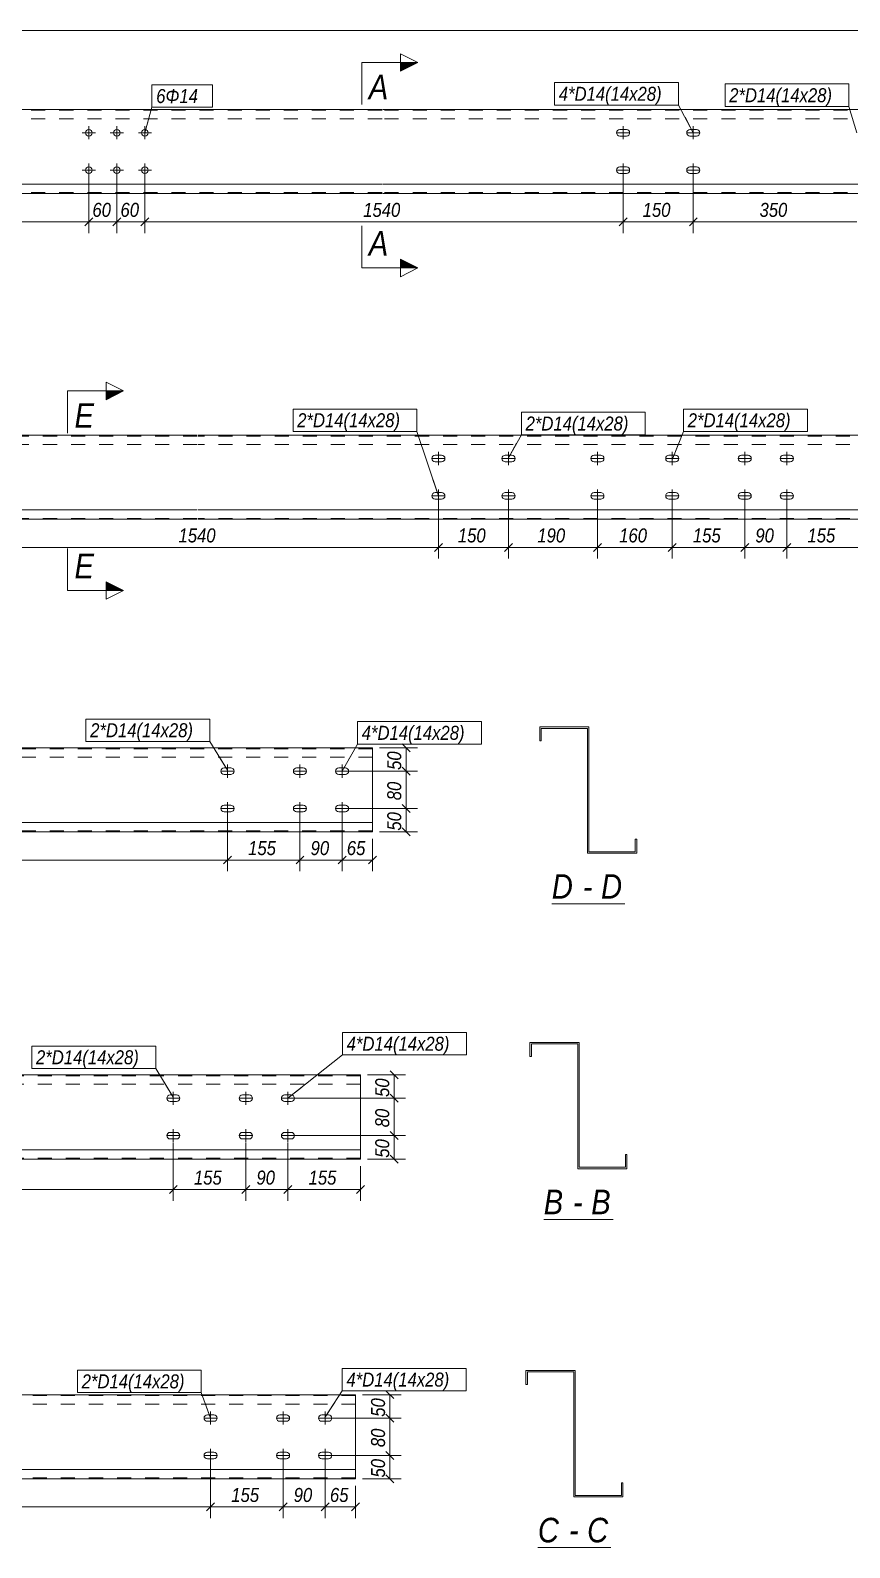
# Model space of a CAD drawing. Header units: millimetres. Extents: x 181 to 4047, y 165 to 2266.
# Drawn here: x 1949.6 to 2066.4, y 358.1 to 574.5 of the extents above; entities that cross this region are included whole.
import ezdxf

# ---------------------------------------------------------------- set-up
doc = ezdxf.new("R2010")
doc.units = ezdxf.units.MM
doc.linetypes.add('XKITLINE00', pattern=[0])
doc.linetypes.add('XKITLINE02', pattern=[4, 2, -2])
for name, color, linetype, lineweight in [('Bolt', 7, 'Continuous', 0), ('BoltMark', 3, 'Continuous', 0), ('DrawingSheet', 5, 'Continuous', 0), ('OtherObjectType', 1, 'Continuous', 0), ('Part', 2, 'Continuous', 0), ('Section', 6, 'Continuous', 0), ('Z-DIMENSIONS', 1, 'Continuous', 0)]:
    doc.layers.add(name, color=color, linetype=linetype, lineweight=lineweight)
doc.styles.add('Arial Italic', font='ariali.ttf')

msp = doc.modelspace()

# ---------------------------------------------------------------- hatches: boundary and pattern name
at = {"layer": 'Section'}
for points in [[(2002.32, 569.93), (2004.82, 569.93), (2002.32, 568.68)], [(2002.32, 541.88), (2004.82, 540.63), (2002.32, 540.63)], [(1960.38, 523.08), (1962.88, 523.08), (1960.38, 521.83)], [(1960.38, 495.87), (1962.88, 494.62), (1960.38, 494.62)]]:
    msp.add_hatch(color=1, dxfattribs=at).paths.add_polyline_path(points, flags=17)

# ---------------------------------------------------------------- linework, layer by layer
at = {"layer": 'Bolt', "color": 3, "linetype": 'XKITLINE00', "lineweight": 0}
for p, q in [((1957.91, 558.97), (1957.91, 560.84)), ((1961.91, 558.97), (1961.91, 560.84)), ((1965.91, 558.97), (1965.91, 560.84)), ((2034.08, 558.97), (2034.08, 560.84)), ((2044.08, 558.97), (2044.08, 560.84)), ((1958.85, 559.91), (1956.98, 559.91)), ((1962.85, 559.91), (1960.98, 559.91)), ((1966.85, 559.91), (1964.98, 559.91)), ((2033.18, 560.09), (2033.15, 559.91)), ((2033.15, 559.91), (2033.15, 559.91)), ((2033.15, 559.91), (2033.18, 559.73)), ((2033.15, 559.91), (2035.01, 559.91)), ((2033.28, 560.24), (2033.18, 560.09)), ((2033.18, 559.73), (2033.28, 559.58)), ((2033.44, 560.34), (2033.28, 560.24)), ((2033.28, 559.58), (2033.44, 559.48)), ((2033.61, 560.37), (2033.44, 560.34)), ((2033.44, 559.48), (2033.61, 559.44)), ((2034.55, 560.37), (2033.61, 560.37)), ((2033.61, 559.44), (2034.55, 559.44)), ((2034.73, 560.34), (2034.55, 560.37)), ((2034.55, 559.44), (2034.73, 559.48)), ((2034.88, 560.24), (2034.73, 560.34)), ((2034.73, 559.48), (2034.88, 559.58)), ((2034.98, 560.09), (2034.88, 560.24)), ((2034.88, 559.58), (2034.98, 559.73)), ((2035.01, 559.91), (2034.98, 560.09)), ((2034.98, 559.73), (2035.01, 559.91)), ((2035.01, 559.91), (2035.01, 559.91)), ((2043.18, 560.09), (2043.15, 559.91)), ((2043.15, 559.91), (2043.15, 559.91)), ((2043.15, 559.91), (2043.18, 559.73)), ((2043.15, 559.91), (2045.01, 559.91)), ((2043.28, 560.24), (2043.18, 560.09)), ((2043.18, 559.73), (2043.28, 559.58)), ((2043.44, 560.34), (2043.28, 560.24)), ((2043.28, 559.58), (2043.44, 559.48)), ((2043.61, 560.37), (2043.44, 560.34)), ((2043.44, 559.48), (2043.61, 559.44)), ((2044.55, 560.37), (2043.61, 560.37)), ((2043.61, 559.44), (2044.55, 559.44)), ((2044.73, 560.34), (2044.55, 560.37)), ((2044.55, 559.44), (2044.73, 559.48)), ((2044.88, 560.24), (2044.73, 560.34)), ((2044.73, 559.48), (2044.88, 559.58)), ((2044.98, 560.09), (2044.88, 560.24)), ((2044.88, 559.58), (2044.98, 559.73)), ((2045.01, 559.91), (2044.98, 560.09)), ((2044.98, 559.73), (2045.01, 559.91)), ((2045.01, 559.91), (2045.01, 559.91)), ((1958.85, 554.57), (1956.98, 554.57)), ((1957.91, 553.64), (1957.91, 555.51)), ((1962.85, 554.57), (1960.98, 554.57)), ((1961.91, 553.64), (1961.91, 555.51)), ((1966.85, 554.57), (1964.98, 554.57)), ((1965.91, 553.64), (1965.91, 555.51)), ((2033.18, 554.75), (2033.15, 554.57)), ((2033.15, 554.57), (2033.15, 554.57)), ((2033.15, 554.57), (2033.18, 554.39)), ((2033.15, 554.57), (2035.01, 554.57)), ((2033.28, 554.9), (2033.18, 554.75)), ((2033.18, 554.39), (2033.28, 554.24)), ((2033.44, 555), (2033.28, 554.9)), ((2033.28, 554.24), (2033.44, 554.14)), ((2033.61, 555.04), (2033.44, 555)), ((2033.44, 554.14), (2033.61, 554.11)), ((2034.55, 555.04), (2033.61, 555.04)), ((2033.61, 554.11), (2034.55, 554.11)), ((2034.08, 553.64), (2034.08, 555.51)), ((2034.73, 555), (2034.55, 555.04)), ((2034.55, 554.11), (2034.73, 554.14)), ((2034.88, 554.9), (2034.73, 555)), ((2034.73, 554.14), (2034.88, 554.24)), ((2034.98, 554.75), (2034.88, 554.9)), ((2034.88, 554.24), (2034.98, 554.39)), ((2035.01, 554.57), (2034.98, 554.75)), ((2034.98, 554.39), (2035.01, 554.57)), ((2035.01, 554.57), (2035.01, 554.57)), ((2043.18, 554.75), (2043.15, 554.57)), ((2043.15, 554.57), (2043.15, 554.57)), ((2043.15, 554.57), (2043.18, 554.39)), ((2043.15, 554.57), (2045.01, 554.57)), ((2043.28, 554.9), (2043.18, 554.75)), ((2043.18, 554.39), (2043.28, 554.24)), ((2043.44, 555), (2043.28, 554.9)), ((2043.28, 554.24), (2043.44, 554.14)), ((2043.61, 555.04), (2043.44, 555)), ((2043.44, 554.14), (2043.61, 554.11)), ((2044.55, 555.04), (2043.61, 555.04)), ((2043.61, 554.11), (2044.55, 554.11)), ((2044.08, 553.64), (2044.08, 555.51)), ((2044.73, 555), (2044.55, 555.04)), ((2044.55, 554.11), (2044.73, 554.14)), ((2044.88, 554.9), (2044.73, 555)), ((2044.73, 554.14), (2044.88, 554.24)), ((2044.98, 554.75), (2044.88, 554.9)), ((2044.88, 554.24), (2044.98, 554.39)), ((2045.01, 554.57), (2044.98, 554.75)), ((2044.98, 554.39), (2045.01, 554.57)), ((2045.01, 554.57), (2045.01, 554.57)), ((2006.85, 513.62), (2006.81, 513.44)), ((2006.81, 513.44), (2006.81, 513.44)), ((2006.81, 513.44), (2006.85, 513.26)), ((2006.81, 513.44), (2008.68, 513.44)), ((2006.95, 513.77), (2006.85, 513.62)), ((2006.85, 513.26), (2006.95, 513.11)), ((2007.1, 513.87), (2006.95, 513.77)), ((2006.95, 513.11), (2007.1, 513.01)), ((2007.28, 513.91), (2007.1, 513.87)), ((2007.1, 513.01), (2007.28, 512.98)), ((2008.21, 513.91), (2007.28, 513.91)), ((2007.28, 512.98), (2008.21, 512.98)), ((2007.75, 512.51), (2007.75, 514.38)), ((2008.39, 513.87), (2008.21, 513.91)), ((2008.21, 512.98), (2008.39, 513.01)), ((2008.54, 513.77), (2008.39, 513.87)), ((2008.39, 513.01), (2008.54, 513.11)), ((2008.64, 513.62), (2008.54, 513.77)), ((2008.54, 513.11), (2008.64, 513.26)), ((2008.68, 513.44), (2008.64, 513.62)), ((2008.64, 513.26), (2008.68, 513.44)), ((2008.68, 513.44), (2008.68, 513.44)), ((2016.85, 513.62), (2016.81, 513.44)), ((2016.81, 513.44), (2016.81, 513.44)), ((2016.81, 513.44), (2016.85, 513.26)), ((2016.81, 513.44), (2018.68, 513.44)), ((2016.95, 513.77), (2016.85, 513.62)), ((2016.85, 513.26), (2016.95, 513.11)), ((2017.1, 513.87), (2016.95, 513.77)), ((2016.95, 513.11), (2017.1, 513.01)), ((2017.28, 513.91), (2017.1, 513.87)), ((2017.1, 513.01), (2017.28, 512.98)), ((2018.21, 513.91), (2017.28, 513.91)), ((2017.28, 512.98), (2018.21, 512.98)), ((2017.75, 512.51), (2017.75, 514.38)), ((2018.39, 513.87), (2018.21, 513.91)), ((2018.21, 512.98), (2018.39, 513.01)), ((2018.54, 513.77), (2018.39, 513.87)), ((2018.39, 513.01), (2018.54, 513.11)), ((2018.64, 513.62), (2018.54, 513.77)), ((2018.54, 513.11), (2018.64, 513.26)), ((2018.68, 513.44), (2018.64, 513.62)), ((2018.64, 513.26), (2018.68, 513.44)), ((2018.68, 513.44), (2018.68, 513.44)), ((2029.52, 513.62), (2029.48, 513.44)), ((2029.48, 513.44), (2029.48, 513.44)), ((2029.48, 513.44), (2029.52, 513.26)), ((2031.35, 513.44), (2029.48, 513.44)), ((2029.62, 513.77), (2029.52, 513.62)), ((2029.52, 513.26), (2029.62, 513.11)), ((2029.77, 513.87), (2029.62, 513.77)), ((2029.62, 513.11), (2029.77, 513.01)), ((2029.95, 513.91), (2029.77, 513.87)), ((2029.77, 513.01), (2029.95, 512.98)), ((2030.88, 513.91), (2029.95, 513.91)), ((2029.95, 512.98), (2030.88, 512.98)), ((2030.41, 514.38), (2030.41, 512.51)), ((2031.06, 513.87), (2030.88, 513.91)), ((2030.88, 512.98), (2031.06, 513.01)), ((2031.21, 513.77), (2031.06, 513.87)), ((2031.06, 513.01), (2031.21, 513.11)), ((2031.31, 513.62), (2031.21, 513.77)), ((2031.21, 513.11), (2031.31, 513.26)), ((2031.35, 513.44), (2031.31, 513.62)), ((2031.31, 513.26), (2031.35, 513.44)), ((2031.35, 513.44), (2031.35, 513.44)), ((2040.15, 513.44), (2040.18, 513.62)), ((2040.18, 513.26), (2040.15, 513.44)), ((2040.15, 513.44), (2040.15, 513.44)), ((2042.01, 513.44), (2040.15, 513.44)), ((2040.18, 513.62), (2040.28, 513.77)), ((2040.28, 513.11), (2040.18, 513.26)), ((2040.28, 513.77), (2040.43, 513.87)), ((2040.43, 513.01), (2040.28, 513.11)), ((2040.43, 513.87), (2040.61, 513.91)), ((2040.61, 512.98), (2040.43, 513.01)), ((2040.61, 513.91), (2041.55, 513.91)), ((2041.55, 512.98), (2040.61, 512.98)), ((2041.08, 512.51), (2041.08, 514.38)), ((2041.55, 513.91), (2041.73, 513.87)), ((2041.73, 513.01), (2041.55, 512.98)), ((2041.73, 513.87), (2041.88, 513.77)), ((2041.88, 513.11), (2041.73, 513.01)), ((2041.88, 513.77), (2041.98, 513.62)), ((2041.98, 513.26), (2041.88, 513.11)), ((2041.98, 513.62), (2042.01, 513.44)), ((2042.01, 513.44), (2041.98, 513.26)), ((2042.01, 513.44), (2042.01, 513.44)), ((2050.52, 513.62), (2050.48, 513.44)), ((2050.48, 513.44), (2050.48, 513.44)), ((2050.48, 513.44), (2050.52, 513.26)), ((2052.35, 513.44), (2050.48, 513.44)), ((2050.62, 513.77), (2050.52, 513.62)), ((2050.52, 513.26), (2050.62, 513.11)), ((2050.77, 513.87), (2050.62, 513.77)), ((2050.62, 513.11), (2050.77, 513.01)), ((2050.95, 513.91), (2050.77, 513.87)), ((2050.77, 513.01), (2050.95, 512.98)), ((2051.88, 513.91), (2050.95, 513.91)), ((2050.95, 512.98), (2051.88, 512.98)), ((2051.41, 514.38), (2051.41, 512.51)), ((2052.06, 513.87), (2051.88, 513.91)), ((2051.88, 512.98), (2052.06, 513.01)), ((2052.21, 513.77), (2052.06, 513.87)), ((2052.06, 513.01), (2052.21, 513.11)), ((2052.31, 513.62), (2052.21, 513.77)), ((2052.21, 513.11), (2052.31, 513.26)), ((2052.35, 513.44), (2052.31, 513.62)), ((2052.31, 513.26), (2052.35, 513.44)), ((2052.35, 513.44), (2052.35, 513.44)), ((2056.52, 513.62), (2056.48, 513.44)), ((2056.48, 513.44), (2056.48, 513.44)), ((2056.48, 513.44), (2056.52, 513.26)), ((2058.35, 513.44), (2056.48, 513.44)), ((2056.62, 513.77), (2056.52, 513.62)), ((2056.52, 513.26), (2056.62, 513.11)), ((2056.77, 513.87), (2056.62, 513.77)), ((2056.62, 513.11), (2056.77, 513.01)), ((2056.95, 513.91), (2056.77, 513.87)), ((2056.77, 513.01), (2056.95, 512.98)), ((2057.88, 513.91), (2056.95, 513.91)), ((2056.95, 512.98), (2057.88, 512.98)), ((2057.41, 514.38), (2057.41, 512.51)), ((2058.06, 513.87), (2057.88, 513.91)), ((2057.88, 512.98), (2058.06, 513.01)), ((2058.21, 513.77), (2058.06, 513.87)), ((2058.06, 513.01), (2058.21, 513.11)), ((2058.31, 513.62), (2058.21, 513.77)), ((2058.21, 513.11), (2058.31, 513.26)), ((2058.35, 513.44), (2058.31, 513.62)), ((2058.31, 513.26), (2058.35, 513.44)), ((2058.35, 513.44), (2058.35, 513.44)), ((2007.1, 508.54), (2006.95, 508.44)), ((2007.28, 508.58), (2007.1, 508.54)), ((2008.21, 508.58), (2007.28, 508.58)), ((2007.75, 509.04), (2007.75, 507.18)), ((2008.39, 508.54), (2008.21, 508.58)), ((2008.54, 508.44), (2008.39, 508.54)), ((2017.1, 508.54), (2016.95, 508.44)), ((2017.28, 508.58), (2017.1, 508.54)), ((2018.21, 508.58), (2017.28, 508.58)), ((2017.75, 507.18), (2017.75, 509.04)), ((2018.39, 508.54), (2018.21, 508.58)), ((2018.54, 508.44), (2018.39, 508.54)), ((2029.77, 508.54), (2029.62, 508.44)), ((2029.95, 508.58), (2029.77, 508.54)), ((2030.88, 508.58), (2029.95, 508.58)), ((2030.41, 509.04), (2030.41, 507.18)), ((2031.06, 508.54), (2030.88, 508.58)), ((2031.21, 508.44), (2031.06, 508.54)), ((2040.28, 508.44), (2040.43, 508.54)), ((2040.43, 508.54), (2040.61, 508.58)), ((2040.61, 508.58), (2041.55, 508.58)), ((2041.08, 507.18), (2041.08, 509.04)), ((2041.55, 508.58), (2041.73, 508.54)), ((2041.73, 508.54), (2041.88, 508.44)), ((2050.77, 508.54), (2050.62, 508.44)), ((2050.95, 508.58), (2050.77, 508.54)), ((2051.88, 508.58), (2050.95, 508.58)), ((2051.41, 509.04), (2051.41, 507.18)), ((2052.06, 508.54), (2051.88, 508.58)), ((2052.21, 508.44), (2052.06, 508.54)), ((2056.77, 508.54), (2056.62, 508.44)), ((2056.95, 508.58), (2056.77, 508.54)), ((2057.88, 508.58), (2056.95, 508.58)), ((2057.41, 509.04), (2057.41, 507.18)), ((2058.06, 508.54), (2057.88, 508.58)), ((2058.21, 508.44), (2058.06, 508.54)), ((2006.85, 508.29), (2006.81, 508.11)), ((2006.81, 508.11), (2006.81, 508.11)), ((2006.81, 508.11), (2006.85, 507.93)), ((2008.68, 508.11), (2006.81, 508.11)), ((2006.95, 508.44), (2006.85, 508.29)), ((2006.85, 507.93), (2006.95, 507.78)), ((2006.95, 507.78), (2007.1, 507.68)), ((2007.1, 507.68), (2007.28, 507.64)), ((2007.28, 507.64), (2008.21, 507.64)), ((2008.21, 507.64), (2008.39, 507.68)), ((2008.39, 507.68), (2008.54, 507.78)), ((2008.64, 508.29), (2008.54, 508.44)), ((2008.54, 507.78), (2008.64, 507.93)), ((2008.68, 508.11), (2008.64, 508.29)), ((2008.64, 507.93), (2008.68, 508.11)), ((2008.68, 508.11), (2008.68, 508.11)), ((2016.85, 508.29), (2016.81, 508.11)), ((2016.81, 508.11), (2016.81, 508.11)), ((2016.81, 508.11), (2016.85, 507.93)), ((2016.81, 508.11), (2018.68, 508.11)), ((2016.95, 508.44), (2016.85, 508.29)), ((2016.85, 507.93), (2016.95, 507.78)), ((2016.95, 507.78), (2017.1, 507.68)), ((2017.1, 507.68), (2017.28, 507.64)), ((2017.28, 507.64), (2018.21, 507.64)), ((2018.21, 507.64), (2018.39, 507.68)), ((2018.39, 507.68), (2018.54, 507.78)), ((2018.64, 508.29), (2018.54, 508.44)), ((2018.54, 507.78), (2018.64, 507.93)), ((2018.68, 508.11), (2018.64, 508.29)), ((2018.64, 507.93), (2018.68, 508.11)), ((2018.68, 508.11), (2018.68, 508.11)), ((2029.52, 508.29), (2029.48, 508.11)), ((2029.48, 508.11), (2029.48, 508.11)), ((2029.48, 508.11), (2029.52, 507.93)), ((2031.35, 508.11), (2029.48, 508.11)), ((2029.62, 508.44), (2029.52, 508.29)), ((2029.52, 507.93), (2029.62, 507.78)), ((2029.62, 507.78), (2029.77, 507.68)), ((2029.77, 507.68), (2029.95, 507.64)), ((2029.95, 507.64), (2030.88, 507.64)), ((2030.88, 507.64), (2031.06, 507.68)), ((2031.06, 507.68), (2031.21, 507.78)), ((2031.31, 508.29), (2031.21, 508.44)), ((2031.21, 507.78), (2031.31, 507.93)), ((2031.35, 508.11), (2031.31, 508.29)), ((2031.31, 507.93), (2031.35, 508.11)), ((2031.35, 508.11), (2031.35, 508.11)), ((2040.15, 508.11), (2040.18, 508.29)), ((2040.18, 507.93), (2040.15, 508.11)), ((2040.15, 508.11), (2040.15, 508.11)), ((2042.01, 508.11), (2040.15, 508.11)), ((2040.18, 508.29), (2040.28, 508.44)), ((2040.28, 507.78), (2040.18, 507.93)), ((2040.43, 507.68), (2040.28, 507.78)), ((2040.61, 507.64), (2040.43, 507.68)), ((2041.55, 507.64), (2040.61, 507.64)), ((2041.73, 507.68), (2041.55, 507.64)), ((2041.88, 507.78), (2041.73, 507.68)), ((2041.88, 508.44), (2041.98, 508.29)), ((2041.98, 507.93), (2041.88, 507.78)), ((2041.98, 508.29), (2042.01, 508.11)), ((2042.01, 508.11), (2041.98, 507.93)), ((2042.01, 508.11), (2042.01, 508.11)), ((2050.52, 508.29), (2050.48, 508.11)), ((2050.48, 508.11), (2050.48, 508.11)), ((2050.48, 508.11), (2050.52, 507.93)), ((2052.35, 508.11), (2050.48, 508.11)), ((2050.62, 508.44), (2050.52, 508.29)), ((2050.52, 507.93), (2050.62, 507.78)), ((2050.62, 507.78), (2050.77, 507.68)), ((2050.77, 507.68), (2050.95, 507.64)), ((2050.95, 507.64), (2051.88, 507.64)), ((2051.88, 507.64), (2052.06, 507.68)), ((2052.06, 507.68), (2052.21, 507.78)), ((2052.31, 508.29), (2052.21, 508.44)), ((2052.21, 507.78), (2052.31, 507.93)), ((2052.35, 508.11), (2052.31, 508.29)), ((2052.31, 507.93), (2052.35, 508.11)), ((2052.35, 508.11), (2052.35, 508.11)), ((2056.52, 508.29), (2056.48, 508.11)), ((2056.48, 508.11), (2056.48, 508.11)), ((2056.48, 508.11), (2056.52, 507.93)), ((2058.35, 508.11), (2056.48, 508.11)), ((2056.62, 508.44), (2056.52, 508.29)), ((2056.52, 507.93), (2056.62, 507.78)), ((2056.62, 507.78), (2056.77, 507.68)), ((2056.77, 507.68), (2056.95, 507.64)), ((2056.95, 507.64), (2057.88, 507.64)), ((2057.88, 507.64), (2058.06, 507.68)), ((2058.06, 507.68), (2058.21, 507.78)), ((2058.31, 508.29), (2058.21, 508.44)), ((2058.21, 507.78), (2058.31, 507.93)), ((2058.35, 508.11), (2058.31, 508.29)), ((2058.31, 507.93), (2058.35, 508.11)), ((2058.35, 508.11), (2058.35, 508.11)), ((1977.68, 467.93), (1977.68, 469.79)), ((1988.01, 469.79), (1988.01, 467.93)), ((1994.01, 469.79), (1994.01, 467.93)), ((1976.74, 468.86), (1976.78, 469.04)), ((1976.78, 468.68), (1976.74, 468.86)), ((1976.74, 468.86), (1976.74, 468.86)), ((1978.61, 468.86), (1976.74, 468.86)), ((1976.78, 469.04), (1976.88, 469.19)), ((1976.88, 468.53), (1976.78, 468.68)), ((1976.88, 469.19), (1977.03, 469.29)), ((1977.03, 468.43), (1976.88, 468.53)), ((1977.03, 469.29), (1977.21, 469.33)), ((1977.21, 468.39), (1977.03, 468.43)), ((1977.21, 469.33), (1978.14, 469.33)), ((1978.14, 468.39), (1977.21, 468.39)), ((1978.14, 469.33), (1978.32, 469.29)), ((1978.32, 468.43), (1978.14, 468.39)), ((1978.32, 469.29), (1978.47, 469.19)), ((1978.47, 468.53), (1978.32, 468.43)), ((1978.47, 469.19), (1978.58, 469.04)), ((1978.58, 468.68), (1978.47, 468.53)), ((1978.58, 469.04), (1978.61, 468.86)), ((1978.61, 468.86), (1978.58, 468.68)), ((1978.61, 468.86), (1978.61, 468.86)), ((1987.11, 469.04), (1987.08, 468.86)), ((1987.08, 468.86), (1987.08, 468.86)), ((1987.08, 468.86), (1987.11, 468.68)), ((1988.94, 468.86), (1987.08, 468.86)), ((1987.21, 469.19), (1987.11, 469.04)), ((1987.11, 468.68), (1987.21, 468.53)), ((1987.37, 469.29), (1987.21, 469.19)), ((1987.21, 468.53), (1987.37, 468.43)), ((1987.54, 469.33), (1987.37, 469.29)), ((1987.37, 468.43), (1987.54, 468.39)), ((1988.48, 469.33), (1987.54, 469.33)), ((1987.54, 468.39), (1988.48, 468.39)), ((1988.66, 469.29), (1988.48, 469.33)), ((1988.48, 468.39), (1988.66, 468.43)), ((1988.81, 469.19), (1988.66, 469.29)), ((1988.66, 468.43), (1988.81, 468.53)), ((1988.91, 469.04), (1988.81, 469.19)), ((1988.81, 468.53), (1988.91, 468.68)), ((1988.94, 468.86), (1988.91, 469.04)), ((1988.91, 468.68), (1988.94, 468.86)), ((1988.94, 468.86), (1988.94, 468.86)), ((1993.11, 469.04), (1993.08, 468.86)), ((1993.08, 468.86), (1993.08, 468.86)), ((1993.08, 468.86), (1993.11, 468.68)), ((1994.94, 468.86), (1993.08, 468.86)), ((1993.21, 469.19), (1993.11, 469.04)), ((1993.11, 468.68), (1993.21, 468.53)), ((1993.37, 469.29), (1993.21, 469.19)), ((1993.21, 468.53), (1993.37, 468.43)), ((1993.54, 469.33), (1993.37, 469.29)), ((1993.37, 468.43), (1993.54, 468.39)), ((1994.48, 469.33), (1993.54, 469.33)), ((1993.54, 468.39), (1994.48, 468.39)), ((1994.66, 469.29), (1994.48, 469.33)), ((1994.48, 468.39), (1994.66, 468.43)), ((1994.81, 469.19), (1994.66, 469.29)), ((1994.66, 468.43), (1994.81, 468.53)), ((1994.91, 469.04), (1994.81, 469.19)), ((1994.81, 468.53), (1994.91, 468.68)), ((1994.94, 468.86), (1994.91, 469.04)), ((1994.91, 468.68), (1994.94, 468.86)), ((1994.94, 468.86), (1994.94, 468.86)), ((1976.74, 463.53), (1976.78, 463.71)), ((1976.78, 463.35), (1976.74, 463.53)), ((1976.74, 463.53), (1976.74, 463.53)), ((1978.61, 463.53), (1976.74, 463.53)), ((1976.78, 463.71), (1976.88, 463.86)), ((1976.88, 463.2), (1976.78, 463.35)), ((1976.88, 463.86), (1977.03, 463.96)), ((1977.03, 463.1), (1976.88, 463.2)), ((1977.03, 463.96), (1977.21, 463.99)), ((1977.21, 463.06), (1977.03, 463.1)), ((1977.21, 463.99), (1978.14, 463.99)), ((1977.68, 462.59), (1977.68, 464.46)), ((1978.14, 463.99), (1978.32, 463.96)), ((1978.32, 463.1), (1978.14, 463.06)), ((1978.32, 463.96), (1978.47, 463.86)), ((1978.47, 463.2), (1978.32, 463.1)), ((1978.47, 463.86), (1978.58, 463.71)), ((1978.58, 463.35), (1978.47, 463.2)), ((1978.58, 463.71), (1978.61, 463.53)), ((1978.61, 463.53), (1978.58, 463.35)), ((1978.61, 463.53), (1978.61, 463.53)), ((1987.11, 463.71), (1987.08, 463.53)), ((1987.08, 463.53), (1987.08, 463.53)), ((1987.08, 463.53), (1987.11, 463.35)), ((1988.94, 463.53), (1987.08, 463.53)), ((1987.21, 463.86), (1987.11, 463.71)), ((1987.11, 463.35), (1987.21, 463.2)), ((1987.37, 463.96), (1987.21, 463.86)), ((1987.21, 463.2), (1987.37, 463.1)), ((1987.54, 463.99), (1987.37, 463.96)), ((1987.37, 463.1), (1987.54, 463.06)), ((1988.48, 463.99), (1987.54, 463.99)), ((1988.01, 464.46), (1988.01, 462.59)), ((1988.66, 463.96), (1988.48, 463.99)), ((1988.48, 463.06), (1988.66, 463.1)), ((1988.81, 463.86), (1988.66, 463.96)), ((1988.66, 463.1), (1988.81, 463.2)), ((1988.91, 463.71), (1988.81, 463.86)), ((1988.81, 463.2), (1988.91, 463.35)), ((1988.94, 463.53), (1988.91, 463.71)), ((1988.91, 463.35), (1988.94, 463.53)), ((1988.94, 463.53), (1988.94, 463.53)), ((1993.11, 463.71), (1993.08, 463.53)), ((1993.08, 463.53), (1993.08, 463.53)), ((1993.08, 463.53), (1993.11, 463.35)), ((1994.94, 463.53), (1993.08, 463.53)), ((1993.21, 463.86), (1993.11, 463.71)), ((1993.11, 463.35), (1993.21, 463.2)), ((1993.37, 463.96), (1993.21, 463.86)), ((1993.21, 463.2), (1993.37, 463.1)), ((1993.54, 463.99), (1993.37, 463.96)), ((1993.37, 463.1), (1993.54, 463.06)), ((1994.48, 463.99), (1993.54, 463.99)), ((1994.01, 464.46), (1994.01, 462.59)), ((1994.66, 463.96), (1994.48, 463.99)), ((1994.48, 463.06), (1994.66, 463.1)), ((1994.81, 463.86), (1994.66, 463.96)), ((1994.66, 463.1), (1994.81, 463.2)), ((1994.91, 463.71), (1994.81, 463.86)), ((1994.81, 463.2), (1994.91, 463.35)), ((1994.94, 463.53), (1994.91, 463.71)), ((1994.91, 463.35), (1994.94, 463.53)), ((1994.94, 463.53), (1994.94, 463.53)), ((1978.14, 463.06), (1977.21, 463.06)), ((1987.54, 463.06), (1988.48, 463.06)), ((1993.54, 463.06), (1994.48, 463.06)), ((1969.07, 422.39), (1969.03, 422.22)), ((1969.03, 422.22), (1969.03, 422.22)), ((1969.03, 422.22), (1969.07, 422.04)), ((1969.03, 422.22), (1970.9, 422.22)), ((1969.17, 422.55), (1969.07, 422.39)), ((1969.07, 422.04), (1969.17, 421.89)), ((1969.32, 422.65), (1969.17, 422.55)), ((1969.5, 422.68), (1969.32, 422.65)), ((1970.43, 422.68), (1969.5, 422.68)), ((1969.96, 421.28), (1969.96, 423.15)), ((1970.61, 422.65), (1970.43, 422.68)), ((1970.76, 422.55), (1970.61, 422.65)), ((1970.86, 422.39), (1970.76, 422.55)), ((1970.76, 421.89), (1970.86, 422.04)), ((1970.9, 422.22), (1970.86, 422.39)), ((1970.86, 422.04), (1970.9, 422.22)), ((1970.9, 422.22), (1970.9, 422.22)), ((1979.4, 422.39), (1979.36, 422.22)), ((1979.36, 422.22), (1979.36, 422.22)), ((1979.36, 422.22), (1979.4, 422.04)), ((1981.23, 422.22), (1979.36, 422.22)), ((1979.5, 422.55), (1979.4, 422.39)), ((1979.4, 422.04), (1979.5, 421.89)), ((1979.65, 422.65), (1979.5, 422.55)), ((1979.83, 422.68), (1979.65, 422.65)), ((1980.76, 422.68), (1979.83, 422.68)), ((1980.3, 423.15), (1980.3, 421.28)), ((1980.94, 422.65), (1980.76, 422.68)), ((1981.09, 422.55), (1980.94, 422.65)), ((1981.19, 422.39), (1981.09, 422.55)), ((1981.09, 421.89), (1981.19, 422.04)), ((1981.23, 422.22), (1981.19, 422.39)), ((1981.19, 422.04), (1981.23, 422.22)), ((1981.23, 422.22), (1981.23, 422.22)), ((1985.4, 422.39), (1985.36, 422.22)), ((1985.36, 422.22), (1985.36, 422.22)), ((1985.36, 422.22), (1985.4, 422.04)), ((1987.23, 422.22), (1985.36, 422.22)), ((1985.5, 422.55), (1985.4, 422.39)), ((1985.4, 422.04), (1985.5, 421.89)), ((1985.65, 422.65), (1985.5, 422.55)), ((1985.83, 422.68), (1985.65, 422.65)), ((1986.76, 422.68), (1985.83, 422.68)), ((1986.3, 423.15), (1986.3, 421.28)), ((1986.94, 422.65), (1986.76, 422.68)), ((1987.09, 422.55), (1986.94, 422.65)), ((1987.19, 422.39), (1987.09, 422.55)), ((1987.09, 421.89), (1987.19, 422.04)), ((1987.23, 422.22), (1987.19, 422.39)), ((1987.19, 422.04), (1987.23, 422.22)), ((1987.23, 422.22), (1987.23, 422.22)), ((1969.17, 421.89), (1969.32, 421.79)), ((1969.32, 421.79), (1969.5, 421.75)), ((1969.5, 421.75), (1970.43, 421.75)), ((1970.43, 421.75), (1970.61, 421.79)), ((1970.61, 421.79), (1970.76, 421.89)), ((1979.5, 421.89), (1979.65, 421.79)), ((1979.65, 421.79), (1979.83, 421.75)), ((1979.83, 421.75), (1980.76, 421.75)), ((1980.76, 421.75), (1980.94, 421.79)), ((1980.94, 421.79), (1981.09, 421.89)), ((1985.5, 421.89), (1985.65, 421.79)), ((1985.65, 421.79), (1985.83, 421.75)), ((1985.83, 421.75), (1986.76, 421.75)), ((1986.76, 421.75), (1986.94, 421.79)), ((1986.94, 421.79), (1987.09, 421.89)), ((1969.96, 415.95), (1969.96, 417.82)), ((1980.3, 417.82), (1980.3, 415.95)), ((1986.3, 417.82), (1986.3, 415.95)), ((1969.07, 417.06), (1969.03, 416.88)), ((1969.03, 416.88), (1969.03, 416.88)), ((1969.03, 416.88), (1969.07, 416.7)), ((1969.03, 416.88), (1970.9, 416.88)), ((1969.17, 417.21), (1969.07, 417.06)), ((1969.07, 416.7), (1969.17, 416.55)), ((1969.32, 417.31), (1969.17, 417.21)), ((1969.17, 416.55), (1969.32, 416.45)), ((1969.5, 417.35), (1969.32, 417.31)), ((1969.32, 416.45), (1969.5, 416.42)), ((1970.43, 417.35), (1969.5, 417.35)), ((1969.5, 416.42), (1970.43, 416.42)), ((1970.61, 417.31), (1970.43, 417.35)), ((1970.43, 416.42), (1970.61, 416.45)), ((1970.76, 417.21), (1970.61, 417.31)), ((1970.61, 416.45), (1970.76, 416.55)), ((1970.86, 417.06), (1970.76, 417.21)), ((1970.76, 416.55), (1970.86, 416.7)), ((1970.9, 416.88), (1970.86, 417.06)), ((1970.86, 416.7), (1970.9, 416.88)), ((1970.9, 416.88), (1970.9, 416.88)), ((1979.4, 417.06), (1979.36, 416.88)), ((1979.36, 416.88), (1979.36, 416.88)), ((1979.36, 416.88), (1979.4, 416.7)), ((1981.23, 416.88), (1979.36, 416.88)), ((1979.5, 417.21), (1979.4, 417.06)), ((1979.4, 416.7), (1979.5, 416.55)), ((1979.65, 417.31), (1979.5, 417.21)), ((1979.5, 416.55), (1979.65, 416.45)), ((1979.83, 417.35), (1979.65, 417.31)), ((1979.65, 416.45), (1979.83, 416.42)), ((1980.76, 417.35), (1979.83, 417.35)), ((1979.83, 416.42), (1980.76, 416.42)), ((1980.94, 417.31), (1980.76, 417.35)), ((1980.76, 416.42), (1980.94, 416.45)), ((1981.09, 417.21), (1980.94, 417.31)), ((1980.94, 416.45), (1981.09, 416.55)), ((1981.19, 417.06), (1981.09, 417.21)), ((1981.09, 416.55), (1981.19, 416.7)), ((1981.23, 416.88), (1981.19, 417.06)), ((1981.19, 416.7), (1981.23, 416.88)), ((1981.23, 416.88), (1981.23, 416.88)), ((1985.4, 417.06), (1985.36, 416.88)), ((1985.36, 416.88), (1985.36, 416.88)), ((1985.36, 416.88), (1985.4, 416.7)), ((1987.23, 416.88), (1985.36, 416.88)), ((1985.5, 417.21), (1985.4, 417.06)), ((1985.4, 416.7), (1985.5, 416.55)), ((1985.65, 417.31), (1985.5, 417.21)), ((1985.5, 416.55), (1985.65, 416.45)), ((1985.83, 417.35), (1985.65, 417.31)), ((1985.65, 416.45), (1985.83, 416.42)), ((1986.76, 417.35), (1985.83, 417.35)), ((1985.83, 416.42), (1986.76, 416.42)), ((1986.94, 417.31), (1986.76, 417.35)), ((1986.76, 416.42), (1986.94, 416.45)), ((1987.09, 417.21), (1986.94, 417.31)), ((1986.94, 416.45), (1987.09, 416.55)), ((1987.19, 417.06), (1987.09, 417.21)), ((1987.09, 416.55), (1987.19, 416.7)), ((1987.23, 416.88), (1987.19, 417.06)), ((1987.19, 416.7), (1987.23, 416.88)), ((1987.23, 416.88), (1987.23, 416.88)), ((1974.34, 376.61), (1974.38, 376.79)), ((1974.38, 376.43), (1974.34, 376.61)), ((1974.34, 376.61), (1974.34, 376.61)), ((1976.21, 376.61), (1974.34, 376.61)), ((1974.38, 376.79), (1974.48, 376.94)), ((1974.48, 376.94), (1974.63, 377.04)), ((1974.63, 377.04), (1974.81, 377.08)), ((1974.81, 377.08), (1975.74, 377.08)), ((1975.27, 375.68), (1975.27, 377.54)), ((1975.74, 377.08), (1975.92, 377.04)), ((1975.92, 377.04), (1976.07, 376.94)), ((1976.07, 376.94), (1976.17, 376.79)), ((1976.17, 376.79), (1976.21, 376.61)), ((1976.21, 376.61), (1976.17, 376.43)), ((1976.21, 376.61), (1976.21, 376.61)), ((1984.71, 376.79), (1984.67, 376.61)), ((1984.67, 376.61), (1984.67, 376.61)), ((1984.67, 376.61), (1984.71, 376.43)), ((1986.54, 376.61), (1984.67, 376.61)), ((1984.81, 376.94), (1984.71, 376.79)), ((1984.96, 377.04), (1984.81, 376.94)), ((1985.14, 377.08), (1984.96, 377.04)), ((1986.07, 377.08), (1985.14, 377.08)), ((1985.61, 377.54), (1985.61, 375.68)), ((1986.25, 377.04), (1986.07, 377.08)), ((1986.4, 376.94), (1986.25, 377.04)), ((1986.51, 376.79), (1986.4, 376.94)), ((1986.54, 376.61), (1986.51, 376.79)), ((1986.51, 376.43), (1986.54, 376.61)), ((1986.54, 376.61), (1986.54, 376.61)), ((1990.71, 376.79), (1990.67, 376.61)), ((1990.67, 376.61), (1990.67, 376.61)), ((1990.67, 376.61), (1990.71, 376.43)), ((1992.54, 376.61), (1990.67, 376.61)), ((1990.81, 376.94), (1990.71, 376.79)), ((1990.96, 377.04), (1990.81, 376.94)), ((1991.14, 377.08), (1990.96, 377.04)), ((1992.07, 377.08), (1991.14, 377.08)), ((1991.61, 377.54), (1991.61, 375.68)), ((1992.25, 377.04), (1992.07, 377.08)), ((1992.4, 376.94), (1992.25, 377.04)), ((1992.51, 376.79), (1992.4, 376.94)), ((1992.54, 376.61), (1992.51, 376.79)), ((1992.51, 376.43), (1992.54, 376.61)), ((1992.54, 376.61), (1992.54, 376.61)), ((1974.48, 376.28), (1974.38, 376.43)), ((1974.63, 376.18), (1974.48, 376.28)), ((1974.81, 376.14), (1974.63, 376.18)), ((1975.74, 376.14), (1974.81, 376.14)), ((1975.92, 376.18), (1975.74, 376.14)), ((1976.07, 376.28), (1975.92, 376.18)), ((1976.17, 376.43), (1976.07, 376.28)), ((1984.71, 376.43), (1984.81, 376.28)), ((1984.81, 376.28), (1984.96, 376.18)), ((1984.96, 376.18), (1985.14, 376.14)), ((1985.14, 376.14), (1986.07, 376.14)), ((1986.07, 376.14), (1986.25, 376.18)), ((1986.25, 376.18), (1986.4, 376.28)), ((1986.4, 376.28), (1986.51, 376.43)), ((1990.71, 376.43), (1990.81, 376.28)), ((1990.81, 376.28), (1990.96, 376.18)), ((1990.96, 376.18), (1991.14, 376.14)), ((1991.14, 376.14), (1992.07, 376.14)), ((1992.07, 376.14), (1992.25, 376.18)), ((1992.25, 376.18), (1992.4, 376.28)), ((1992.4, 376.28), (1992.51, 376.43)), ((1975.27, 370.34), (1975.27, 372.21)), ((1985.61, 372.21), (1985.61, 370.34)), ((1991.61, 372.21), (1991.61, 370.34)), ((1974.34, 371.28), (1974.38, 371.45)), ((1974.38, 371.1), (1974.34, 371.28)), ((1974.34, 371.28), (1974.34, 371.28)), ((1976.21, 371.28), (1974.34, 371.28)), ((1974.38, 371.45), (1974.48, 371.61)), ((1974.48, 370.95), (1974.38, 371.1)), ((1974.48, 371.61), (1974.63, 371.71)), ((1974.63, 370.84), (1974.48, 370.95)), ((1974.63, 371.71), (1974.81, 371.74)), ((1974.81, 370.81), (1974.63, 370.84)), ((1974.81, 371.74), (1975.74, 371.74)), ((1975.74, 370.81), (1974.81, 370.81)), ((1975.74, 371.74), (1975.92, 371.71)), ((1975.92, 370.84), (1975.74, 370.81)), ((1975.92, 371.71), (1976.07, 371.61)), ((1976.07, 370.95), (1975.92, 370.84)), ((1976.07, 371.61), (1976.17, 371.45)), ((1976.17, 371.1), (1976.07, 370.95)), ((1976.17, 371.45), (1976.21, 371.28)), ((1976.21, 371.28), (1976.17, 371.1)), ((1976.21, 371.28), (1976.21, 371.28)), ((1984.71, 371.45), (1984.67, 371.28)), ((1984.67, 371.28), (1984.67, 371.28)), ((1984.67, 371.28), (1984.71, 371.1)), ((1986.54, 371.28), (1984.67, 371.28)), ((1984.81, 371.61), (1984.71, 371.45)), ((1984.71, 371.1), (1984.81, 370.95)), ((1984.96, 371.71), (1984.81, 371.61)), ((1984.81, 370.95), (1984.96, 370.84)), ((1985.14, 371.74), (1984.96, 371.71)), ((1984.96, 370.84), (1985.14, 370.81)), ((1986.07, 371.74), (1985.14, 371.74)), ((1985.14, 370.81), (1986.07, 370.81)), ((1986.25, 371.71), (1986.07, 371.74)), ((1986.07, 370.81), (1986.25, 370.84)), ((1986.4, 371.61), (1986.25, 371.71)), ((1986.25, 370.84), (1986.4, 370.95)), ((1986.51, 371.45), (1986.4, 371.61)), ((1986.4, 370.95), (1986.51, 371.1)), ((1986.54, 371.28), (1986.51, 371.45)), ((1986.51, 371.1), (1986.54, 371.28)), ((1986.54, 371.28), (1986.54, 371.28)), ((1990.71, 371.45), (1990.67, 371.28)), ((1990.67, 371.28), (1990.67, 371.28)), ((1990.67, 371.28), (1990.71, 371.1)), ((1992.54, 371.28), (1990.67, 371.28)), ((1990.81, 371.61), (1990.71, 371.45)), ((1990.71, 371.1), (1990.81, 370.95)), ((1990.96, 371.71), (1990.81, 371.61)), ((1990.81, 370.95), (1990.96, 370.84)), ((1991.14, 371.74), (1990.96, 371.71)), ((1990.96, 370.84), (1991.14, 370.81)), ((1992.07, 371.74), (1991.14, 371.74)), ((1991.14, 370.81), (1992.07, 370.81)), ((1992.25, 371.71), (1992.07, 371.74)), ((1992.07, 370.81), (1992.25, 370.84)), ((1992.4, 371.61), (1992.25, 371.71)), ((1992.25, 370.84), (1992.4, 370.95)), ((1992.51, 371.45), (1992.4, 371.61)), ((1992.4, 370.95), (1992.51, 371.1)), ((1992.54, 371.28), (1992.51, 371.45)), ((1992.51, 371.1), (1992.54, 371.28)), ((1992.54, 371.28), (1992.54, 371.28))]:
    msp.add_line(p, q, dxfattribs=at)
for centre in [(1957.91, 559.91), (1961.91, 559.91), (1965.91, 559.91), (1957.91, 554.57), (1961.91, 554.57), (1965.91, 554.57)]:
    msp.add_circle(centre, 0.467, dxfattribs=at)
at = {"layer": 'BoltMark', "color": 3, "linetype": 'XKITLINE00', "lineweight": 0}
for p, q in [((2024.31, 567.06), (2041.96, 567.06)), ((2024.31, 563.86), (2024.31, 567.06)), ((2041.96, 563.86), (2041.96, 567.06)), ((1966.92, 566.74), (1975.55, 566.74)), ((1966.92, 563.54), (1966.92, 566.74)), ((1975.55, 563.54), (1975.55, 566.74)), ((2048.6, 566.86), (2066.25, 566.86)), ((2048.6, 563.66), (2048.6, 566.86)), ((2066.25, 563.66), (2066.25, 566.86)), ((1965.91, 559.91), (1966.92, 563.54)), ((1966.92, 563.54), (1975.55, 563.54)), ((2024.31, 563.86), (2041.96, 563.86)), ((2044.08, 559.91), (2041.96, 563.86)), ((2048.6, 563.66), (2066.25, 563.66)), ((2067.37, 559.91), (2066.25, 563.66)), ((1966.58, 562.32), (1965.91, 559.91)), ((2042.9, 562.11), (2044.08, 559.91)), ((1987.02, 520.51), (2004.67, 520.51)), ((1987.02, 517.31), (1987.02, 520.51)), ((2004.67, 517.31), (2004.67, 520.51)), ((2019.58, 520.04), (2037.24, 520.04)), ((2019.58, 516.84), (2019.58, 520.04)), ((2037.24, 516.84), (2037.24, 520.04)), ((2042.69, 520.5), (2060.35, 520.5)), ((2042.69, 517.3), (2042.69, 520.5)), ((2060.35, 517.3), (2060.35, 520.5)), ((1987.02, 517.31), (2004.67, 517.31)), ((2007.75, 508.11), (2004.67, 517.31)), ((2041.05, 513.24), (2042.69, 517.3)), ((2042.69, 517.3), (2060.35, 517.3)), ((2017.67, 513.44), (2019.58, 516.84)), ((2018.89, 515.62), (2017.67, 513.44)), ((2019.58, 516.84), (2037.24, 516.84)), ((2041.99, 515.55), (2041.05, 513.24)), ((2006.95, 510.48), (2007.75, 508.11)), ((1957.51, 476.3), (1975.16, 476.3)), ((1957.51, 473.1), (1957.51, 476.3)), ((1975.16, 473.1), (1975.16, 476.3)), ((1996.22, 475.93), (2013.87, 475.93)), ((1996.22, 472.73), (1996.22, 475.93)), ((2013.87, 472.73), (2013.87, 475.93)), ((1957.51, 473.1), (1975.16, 473.1)), ((1977.68, 469.01), (1975.16, 473.1)), ((1994.01, 468.86), (1996.22, 472.73)), ((1996.22, 472.73), (2013.87, 472.73)), ((1976.37, 471.14), (1977.68, 469.01)), ((1995.25, 471.03), (1994.01, 468.86)), ((1994.07, 431.59), (2011.73, 431.59)), ((1994.07, 428.39), (1994.07, 431.59)), ((2011.73, 428.39), (2011.73, 431.59)), ((1949.79, 429.66), (1967.45, 429.66)), ((1949.79, 426.46), (1949.79, 429.66)), ((1967.45, 426.46), (1967.45, 429.66)), ((1949.79, 426.46), (1967.45, 426.46)), ((1969.96, 422.36), (1967.45, 426.46)), ((1986.3, 422.22), (1994.07, 428.39)), ((1994.07, 428.39), (2011.73, 428.39)), ((1968.65, 424.49), (1969.96, 422.36)), ((1988.25, 423.77), (1986.3, 422.22)), ((1956.3, 383.44), (1973.95, 383.44)), ((1956.3, 380.24), (1956.3, 383.44)), ((1973.95, 380.24), (1973.95, 383.44)), ((1994.04, 383.69), (2011.69, 383.69)), ((1994.04, 380.49), (1994.04, 383.69)), ((2011.69, 380.49), (2011.69, 383.69)), ((1956.3, 380.24), (1973.95, 380.24)), ((1975.27, 376.61), (1973.95, 380.24)), ((1974.42, 378.96), (1975.27, 376.61)), ((1991.58, 376.67), (1994.04, 380.49)), ((1992.93, 378.77), (1991.58, 376.67)), ((1994.04, 380.49), (2011.69, 380.49))]:
    msp.add_line(p, q, dxfattribs=at)
at = {"layer": 'DrawingSheet', "color": 5, "linetype": 'XKITLINE00', "lineweight": 0}
msp.add_line((2302.35, 574.51), (1718.35, 574.51), dxfattribs=at)
at = {"layer": 'OtherObjectType', "color": 1, "linetype": 'XKITLINE00', "lineweight": 0}
for p, q in [((2023.91, 449.92), (2034.3, 449.92)), ((2022.76, 404.92), (2032.64, 404.92)), ((2021.93, 358.13), (2032.32, 358.13))]:
    msp.add_line(p, q, dxfattribs=at)
at = {"layer": 'Part', "color": 2, "linetype": 'XKITLINE00', "lineweight": 0}
for p, q in [((1999.71, 563.24), (1924.11, 563.24)), ((2094.08, 563.24), (1999.81, 563.24)), ((1999.71, 552.57), (1924.11, 552.57)), ((2094.08, 552.57), (1999.81, 552.57)), ((1999.71, 551.24), (1924.11, 551.24)), ((2094.08, 551.24), (1999.81, 551.24)), ((1897.78, 516.78), (1973.38, 516.78)), ((1973.48, 516.78), (2094.41, 516.78)), ((1973.38, 506.11), (1897.78, 506.11)), ((1897.78, 504.78), (1973.38, 504.78)), ((2094.41, 506.11), (1973.48, 506.11)), ((1973.48, 504.78), (2094.41, 504.78)), ((2022.21, 473.17), (2022.21, 475.17)), ((2022.21, 475.17), (2029.21, 475.17)), ((2029.01, 474.97), (2022.41, 474.97)), ((2022.41, 474.97), (2022.41, 473.17)), ((2029.01, 457.17), (2029.01, 474.97)), ((2029.21, 475.17), (2029.21, 457.37)), ((1998.34, 472.19), (1943.41, 472.19)), ((1998.34, 460.19), (1998.34, 472.19)), ((2022.41, 473.17), (2022.21, 473.17)), ((1998.34, 461.53), (1943.41, 461.53)), ((1998.34, 460.19), (1943.41, 460.19)), ((2035.81, 457.37), (2035.81, 459.17)), ((2035.81, 459.17), (2036.01, 459.17)), ((2036.01, 459.17), (2036.01, 457.17)), ((2036.01, 457.17), (2029.01, 457.17)), ((2029.21, 457.37), (2035.81, 457.37)), ((2020.8, 428.17), (2020.8, 430.17)), ((2020.8, 430.17), (2027.8, 430.17)), ((2027.6, 429.97), (2021, 429.97)), ((2021, 429.97), (2021, 428.17)), ((2027.6, 412.17), (2027.6, 429.97)), ((2027.8, 430.17), (2027.8, 412.37)), ((2021, 428.17), (2020.8, 428.17)), ((1996.63, 425.55), (1935.7, 425.55)), ((1996.63, 413.55), (1996.63, 425.55)), ((1996.63, 414.88), (1935.7, 414.88)), ((1996.63, 413.55), (1935.7, 413.55)), ((2034.4, 412.37), (2034.4, 414.17)), ((2034.4, 414.17), (2034.6, 414.17)), ((2034.6, 414.17), (2034.6, 412.17)), ((2034.6, 412.17), (2027.6, 412.17)), ((2027.8, 412.37), (2034.4, 412.37)), ((2020.23, 381.38), (2020.23, 383.38)), ((2020.23, 383.38), (2027.23, 383.38)), ((2027.03, 383.18), (2020.43, 383.18)), ((2020.43, 383.18), (2020.43, 381.38)), ((2027.03, 365.38), (2027.03, 383.18)), ((2027.23, 383.38), (2027.23, 365.58)), ((2020.43, 381.38), (2020.23, 381.38)), ((1995.94, 379.94), (1941.01, 379.94)), ((1995.94, 367.94), (1995.94, 379.94)), ((1995.94, 369.28), (1941.01, 369.28)), ((1995.94, 367.94), (1941.01, 367.94)), ((2033.83, 367.38), (2034.03, 367.38)), ((2033.83, 365.58), (2033.83, 367.38)), ((2034.03, 367.38), (2034.03, 365.38)), ((2034.03, 365.38), (2027.03, 365.38)), ((2027.23, 365.58), (2033.83, 365.58))]:
    msp.add_line(p, q, dxfattribs=at)
at = {"layer": 'Part', "color": 7, "linetype": 'XKITLINE02', "lineweight": 0}
for p, q in [((1999.71, 563.11), (1924.11, 563.11)), ((2094.08, 563.11), (1999.81, 563.11)), ((1999.71, 561.91), (1924.11, 561.91)), ((2094.08, 561.91), (1999.81, 561.91)), ((1999.71, 551.37), (1924.11, 551.37)), ((2094.08, 551.37), (1999.81, 551.37)), ((1973.38, 516.64), (1897.78, 516.64)), ((1973.38, 515.44), (1897.78, 515.44)), ((2094.41, 516.64), (1973.48, 516.64)), ((2094.41, 515.44), (1973.48, 515.44)), ((1973.38, 504.91), (1897.78, 504.91)), ((2094.41, 504.91), (1973.48, 504.91)), ((1998.34, 472.06), (1943.41, 472.06)), ((1998.34, 470.86), (1943.41, 470.86)), ((1998.34, 460.33), (1943.41, 460.33)), ((1996.63, 425.42), (1935.7, 425.42)), ((1996.63, 424.22), (1935.7, 424.22)), ((1996.63, 413.68), (1935.7, 413.68)), ((1995.94, 379.81), (1941.01, 379.81)), ((1995.94, 378.61), (1941.01, 378.61)), ((1995.94, 368.08), (1941.01, 368.08))]:
    msp.add_line(p, q, dxfattribs=at)
at = {"layer": 'Section', "color": 1, "linetype": 'XKITLINE00', "lineweight": 0}
for p, q in [((1996.82, 569.93), (1996.82, 563.93)), ((1996.82, 569.93), (2004.82, 569.93)), ((2002.32, 568.68), (2002.32, 571.18)), ((2002.32, 571.18), (2004.82, 569.93)), ((2004.82, 569.93), (2002.32, 568.68)), ((1996.82, 540.63), (1996.82, 546.63)), ((2004.82, 540.63), (2002.32, 541.88)), ((2002.32, 541.88), (2002.32, 539.38)), ((1996.82, 540.63), (2004.82, 540.63)), ((2004.82, 540.63), (2002.32, 539.38)), ((1960.38, 521.83), (1960.38, 524.33)), ((1960.38, 524.33), (1962.88, 523.08)), ((1954.88, 523.08), (1954.88, 517.08)), ((1954.88, 523.08), (1962.88, 523.08)), ((1962.88, 523.08), (1960.38, 521.83)), ((1954.88, 494.62), (1954.88, 500.62)), ((1962.88, 494.62), (1960.38, 495.87)), ((1960.38, 495.87), (1960.38, 493.37)), ((1954.88, 494.62), (1962.88, 494.62)), ((1962.88, 494.62), (1960.38, 493.37))]:
    msp.add_line(p, q, dxfattribs=at)
at = {"layer": 'Z-DIMENSIONS', "color": 4, "linetype": 'XKITLINE00', "lineweight": 0}
for p, q in [((1957.91, 553.57), (1957.91, 545.61)), ((1957.91, 553.57), (1957.91, 545.61)), ((1961.91, 553.57), (1961.91, 545.61)), ((1961.91, 553.57), (1961.91, 545.61)), ((1965.91, 553.57), (1965.91, 545.61)), ((1965.91, 553.57), (1965.91, 545.61)), ((2034.08, 553.57), (2034.08, 545.61)), ((2034.08, 553.57), (2034.08, 545.61)), ((2044.08, 553.57), (2044.08, 545.61)), ((2044.08, 553.57), (2044.08, 545.61)), ((1958.48, 547.77), (1957.35, 546.64)), ((1958.48, 547.77), (1957.35, 546.64)), ((1962.48, 547.77), (1961.35, 546.64)), ((1962.48, 547.77), (1961.35, 546.64)), ((1966.48, 547.77), (1965.35, 546.64)), ((1966.48, 547.77), (1965.35, 546.64)), ((2034.65, 547.77), (2033.52, 546.64)), ((2034.65, 547.77), (2033.52, 546.64)), ((2044.65, 547.77), (2043.52, 546.64)), ((2044.65, 547.77), (2043.52, 546.64)), ((1890.21, 547.21), (1957.91, 547.21)), ((1957.91, 547.21), (1961.91, 547.21)), ((1961.91, 547.21), (1965.91, 547.21)), ((1965.91, 547.21), (2034.08, 547.21)), ((2034.08, 547.21), (2044.08, 547.21)), ((2044.08, 547.21), (2067.41, 547.21)), ((2007.75, 507.11), (2007.75, 499.18)), ((2007.75, 507.11), (2007.75, 499.18)), ((2017.75, 507.11), (2017.75, 499.18)), ((2017.75, 507.11), (2017.75, 499.18)), ((2030.41, 507.11), (2030.41, 499.18)), ((2030.41, 507.11), (2030.41, 499.18)), ((2041.08, 507.11), (2041.08, 499.18)), ((2041.08, 507.11), (2041.08, 499.18)), ((2051.41, 507.11), (2051.41, 499.18)), ((2051.41, 507.11), (2051.41, 499.18)), ((2057.41, 507.11), (2057.41, 499.18)), ((2057.41, 507.11), (2057.41, 499.18)), ((1939.58, 500.78), (2007.75, 500.78)), ((2008.31, 501.34), (2007.18, 500.21)), ((2008.31, 501.34), (2007.18, 500.21)), ((2007.75, 500.78), (2017.75, 500.78)), ((2018.31, 501.34), (2017.18, 500.21)), ((2018.31, 501.34), (2017.18, 500.21)), ((2017.75, 500.78), (2030.41, 500.78)), ((2030.98, 501.34), (2029.85, 500.21)), ((2030.98, 501.34), (2029.85, 500.21)), ((2030.41, 500.78), (2041.08, 500.78)), ((2041.65, 501.34), (2040.51, 500.21)), ((2041.65, 501.34), (2040.51, 500.21)), ((2041.08, 500.78), (2051.41, 500.78)), ((2051.98, 501.34), (2050.85, 500.21)), ((2051.98, 501.34), (2050.85, 500.21)), ((2051.41, 500.78), (2057.41, 500.78)), ((2057.98, 501.34), (2056.85, 500.21)), ((2057.98, 501.34), (2056.85, 500.21)), ((2057.41, 500.78), (2067.75, 500.78)), ((1999.34, 472.19), (2004.75, 472.19)), ((2002.59, 472.76), (2003.72, 471.63)), ((2003.15, 468.86), (2003.15, 472.19)), ((1995.01, 468.86), (2004.75, 468.86)), ((1995.01, 468.86), (2004.75, 468.86)), ((2002.59, 469.43), (2003.72, 468.3)), ((2002.59, 469.43), (2003.72, 468.3)), ((2003.15, 463.53), (2003.15, 468.86)), ((1995.01, 463.53), (2004.75, 463.53)), ((1995.01, 463.53), (2004.75, 463.53)), ((2002.59, 464.09), (2003.72, 462.96)), ((2002.59, 464.09), (2003.72, 462.96)), ((2003.15, 460.19), (2003.15, 463.53)), ((1977.68, 462.53), (1977.68, 454.59)), ((1977.68, 462.53), (1977.68, 454.59)), ((1988.01, 462.53), (1988.01, 454.59)), ((1988.01, 462.53), (1988.01, 454.59)), ((1994.01, 462.53), (1994.01, 454.59)), ((1994.01, 462.53), (1994.01, 454.59)), ((1998.34, 459.19), (1998.34, 454.59)), ((1999.34, 460.19), (2004.75, 460.19)), ((2002.59, 460.76), (2003.72, 459.63)), ((1978.24, 456.76), (1977.11, 455.63)), ((1978.24, 456.76), (1977.11, 455.63)), ((1988.58, 456.76), (1987.45, 455.63)), ((1988.58, 456.76), (1987.45, 455.63)), ((1994.58, 456.76), (1993.45, 455.63)), ((1994.58, 456.76), (1993.45, 455.63)), ((1998.91, 456.76), (1997.78, 455.63)), ((1909.51, 456.19), (1977.68, 456.19)), ((1977.68, 456.19), (1988.01, 456.19)), ((1988.01, 456.19), (1994.01, 456.19)), ((1994.01, 456.19), (1998.34, 456.19)), ((1997.63, 425.55), (2003.04, 425.55)), ((2000.87, 426.12), (2002, 424.98)), ((2001.44, 422.22), (2001.44, 425.55)), ((1987.3, 422.22), (2003.04, 422.22)), ((1987.3, 422.22), (2003.04, 422.22)), ((2000.87, 422.78), (2002, 421.65)), ((2000.87, 422.78), (2002, 421.65)), ((2001.44, 416.88), (2001.44, 422.22)), ((1969.96, 415.88), (1969.96, 407.6)), ((1969.96, 415.88), (1969.96, 407.6)), ((1980.3, 415.88), (1980.3, 407.6)), ((1980.3, 415.88), (1980.3, 407.6)), ((1986.3, 415.88), (1986.3, 407.6)), ((1986.3, 415.88), (1986.3, 407.6)), ((1987.3, 416.88), (2003.04, 416.88)), ((1987.3, 416.88), (2003.04, 416.88)), ((2000.87, 417.45), (2002, 416.32)), ((2000.87, 417.45), (2002, 416.32)), ((2001.44, 413.55), (2001.44, 416.88)), ((1997.63, 413.55), (2003.04, 413.55)), ((2000.87, 414.12), (2002, 412.98)), ((1996.63, 412.55), (1996.63, 407.6)), ((1901.8, 409.2), (1969.96, 409.2)), ((1970.53, 409.76), (1969.4, 408.63)), ((1970.53, 409.76), (1969.4, 408.63)), ((1969.96, 409.2), (1980.3, 409.2)), ((1980.86, 409.76), (1979.73, 408.63)), ((1980.86, 409.76), (1979.73, 408.63)), ((1980.3, 409.2), (1986.3, 409.2)), ((1986.86, 409.76), (1985.73, 408.63)), ((1986.86, 409.76), (1985.73, 408.63)), ((1986.3, 409.2), (1996.63, 409.2)), ((1997.2, 409.76), (1996.06, 408.63)), ((1996.94, 379.94), (2002.44, 379.94)), ((2000.27, 380.51), (2001.41, 379.38)), ((2000.84, 376.61), (2000.84, 379.94)), ((1992.61, 376.61), (2002.44, 376.61)), ((1992.61, 376.61), (2002.44, 376.61)), ((2000.27, 377.17), (2001.41, 376.04)), ((2000.27, 377.17), (2001.41, 376.04)), ((2000.84, 371.28), (2000.84, 376.61)), ((1975.27, 370.28), (1975.27, 362.34)), ((1975.27, 370.28), (1975.27, 362.34)), ((1985.61, 370.28), (1985.61, 362.34)), ((1985.61, 370.28), (1985.61, 362.34)), ((1991.61, 370.28), (1991.61, 362.34)), ((1991.61, 370.28), (1991.61, 362.34)), ((1992.61, 371.28), (2002.44, 371.28)), ((1992.61, 371.28), (2002.44, 371.28)), ((2000.27, 371.84), (2001.41, 370.71)), ((2000.27, 371.84), (2001.41, 370.71)), ((2000.84, 367.94), (2000.84, 371.28)), ((1996.94, 367.94), (2002.44, 367.94)), ((2000.27, 368.51), (2001.41, 367.38)), ((1995.94, 366.94), (1995.94, 362.34)), ((1907.11, 363.94), (1975.27, 363.94)), ((1975.84, 364.51), (1974.71, 363.38)), ((1975.84, 364.51), (1974.71, 363.38)), ((1975.27, 363.94), (1985.61, 363.94)), ((1986.17, 364.51), (1985.04, 363.38)), ((1986.17, 364.51), (1985.04, 363.38)), ((1985.61, 363.94), (1991.61, 363.94)), ((1992.17, 364.51), (1991.04, 363.38)), ((1992.17, 364.51), (1991.04, 363.38)), ((1991.61, 363.94), (1995.94, 363.94)), ((1996.51, 364.51), (1995.38, 363.38))]:
    msp.add_line(p, q, dxfattribs=at)
at = {"layer": 'Z-DIMENSIONS', "color": 3}
for p in [(1957.91, 547.21), (1957.91, 547.21), (1961.91, 547.21), (1961.91, 547.21), (1965.91, 547.21), (1965.91, 547.21), (2034.08, 547.21), (2034.08, 547.21), (2044.08, 547.21), (2044.08, 547.21), (2007.75, 500.78), (2007.75, 500.78), (2017.75, 500.78), (2017.75, 500.78), (2030.41, 500.78), (2030.41, 500.78), (2041.08, 500.78), (2041.08, 500.78), (2051.41, 500.78), (2051.41, 500.78), (2057.41, 500.78), (2057.41, 500.78), (2003.15, 472.19), (2003.15, 468.86), (2003.15, 468.86), (2003.15, 463.53), (2003.15, 463.53), (2003.15, 460.19), (1977.68, 456.19), (1977.68, 456.19), (1988.01, 456.19), (1988.01, 456.19), (1994.01, 456.19), (1994.01, 456.19), (1998.34, 456.19), (2001.44, 425.55), (2001.44, 422.22), (2001.44, 422.22), (2001.44, 416.88), (2001.44, 416.88), (2001.44, 413.55), (1969.96, 409.2), (1969.96, 409.2), (1980.3, 409.2), (1980.3, 409.2), (1986.3, 409.2), (1986.3, 409.2), (1996.63, 409.2), (2000.84, 379.94), (2000.84, 376.61), (2000.84, 376.61), (2000.84, 371.28), (2000.84, 371.28), (2000.84, 367.94), (1975.27, 363.94), (1975.27, 363.94), (1985.61, 363.94), (1985.61, 363.94), (1991.61, 363.94), (1991.61, 363.94), (1995.94, 363.94)]:
    msp.add_point(p, dxfattribs=at)

# ---------------------------------------------------------------- texts
at = {"layer": 'BoltMark', "color": 7, "style": 'Arial Italic', "width": 0.85}
for s, p in [('6Φ14 ', (1967.52, 564.14)), ('4*D14(14x28)', (2024.91, 564.46)), ('2*D14(14x28)', (2049.2, 564.26)), ('2*D14(14x28)', (1987.62, 517.91)), ('2*D14(14x28)', (2020.18, 517.44)), ('2*D14(14x28)', (2043.29, 517.9)), ('2*D14(14x28)', (1958.11, 473.7)), ('4*D14(14x28)', (1996.82, 473.33)), ('4*D14(14x28)', (1994.67, 428.99)), ('2*D14(14x28)', (1950.39, 427.06)), ('4*D14(14x28)', (1994.64, 381.09)), ('2*D14(14x28)', (1956.9, 380.84))]:
    msp.add_text(s, height=2, dxfattribs=at).set_placement(p)
at = {"layer": 'OtherObjectType', "color": 1, "style": 'Arial Italic', "width": 0.85}
for s, p in [('D', (2023.91, 450.67)), ('D', (2030.93, 450.67)), ('-', (2028.33, 450.67)), ('B', (2022.76, 405.67)), ('B', (2029.53, 405.67)), ('-', (2026.92, 405.67)), ('C', (2021.93, 358.88)), ('C', (2028.95, 358.88)), ('-', (2026.35, 358.88))]:
    msp.add_text(s, height=3.5, dxfattribs=at).set_placement(p)
at = {"layer": 'Section', "color": 3, "style": 'Arial Italic', "width": 0.85}
for s, p in [('A', (1997.82, 564.68)), ('A', (1997.82, 542.38)), ('E', (1955.88, 517.83)), ('E', (1955.88, 496.37))]:
    msp.add_text(s, height=3.5, dxfattribs=at).set_placement(p)
at = {"layer": 'Z-DIMENSIONS', "color": 3, "style": 'Arial Italic', "width": 0.85}
for s, p in [('60', (1958.43, 547.91)), ('60', (1962.43, 547.91)), ('1540', (1997.03, 547.91)), ('150', (2036.86, 547.91)), ('350', (2053.52, 547.91)), ('1540', (1970.7, 501.48)), ('150', (2010.52, 501.48)), ('190', (2021.85, 501.48)), ('160', (2033.52, 501.48)), ('155', (2044.02, 501.48)), ('90', (2052.93, 501.48)), ('155', (2060.35, 501.48)), ('155', (1980.62, 456.89)), ('90', (1989.53, 456.89)), ('65', (1994.69, 456.89)), ('155', (1972.9, 409.9)), ('90', (1981.81, 409.9)), ('155', (1989.24, 409.9)), ('155', (1978.22, 364.64)), ('90', (1987.12, 364.64)), ('65', (1992.29, 364.64))]:
    msp.add_text(s, height=2, dxfattribs=at).set_placement(p)
for s, p in [('50', (2002.45, 469.04)), ('80', (2002.45, 464.71)), ('50', (2002.45, 460.38)), ('50', (2000.74, 422.4)), ('80', (2000.74, 418.07)), ('50', (2000.74, 413.73)), ('50', (2000.14, 376.79)), ('80', (2000.14, 372.46)), ('50', (2000.14, 368.13))]:
    msp.add_text(s, height=2, rotation=90.0002, dxfattribs=at).set_placement(p)

doc.saveas('drawing.dxf')
